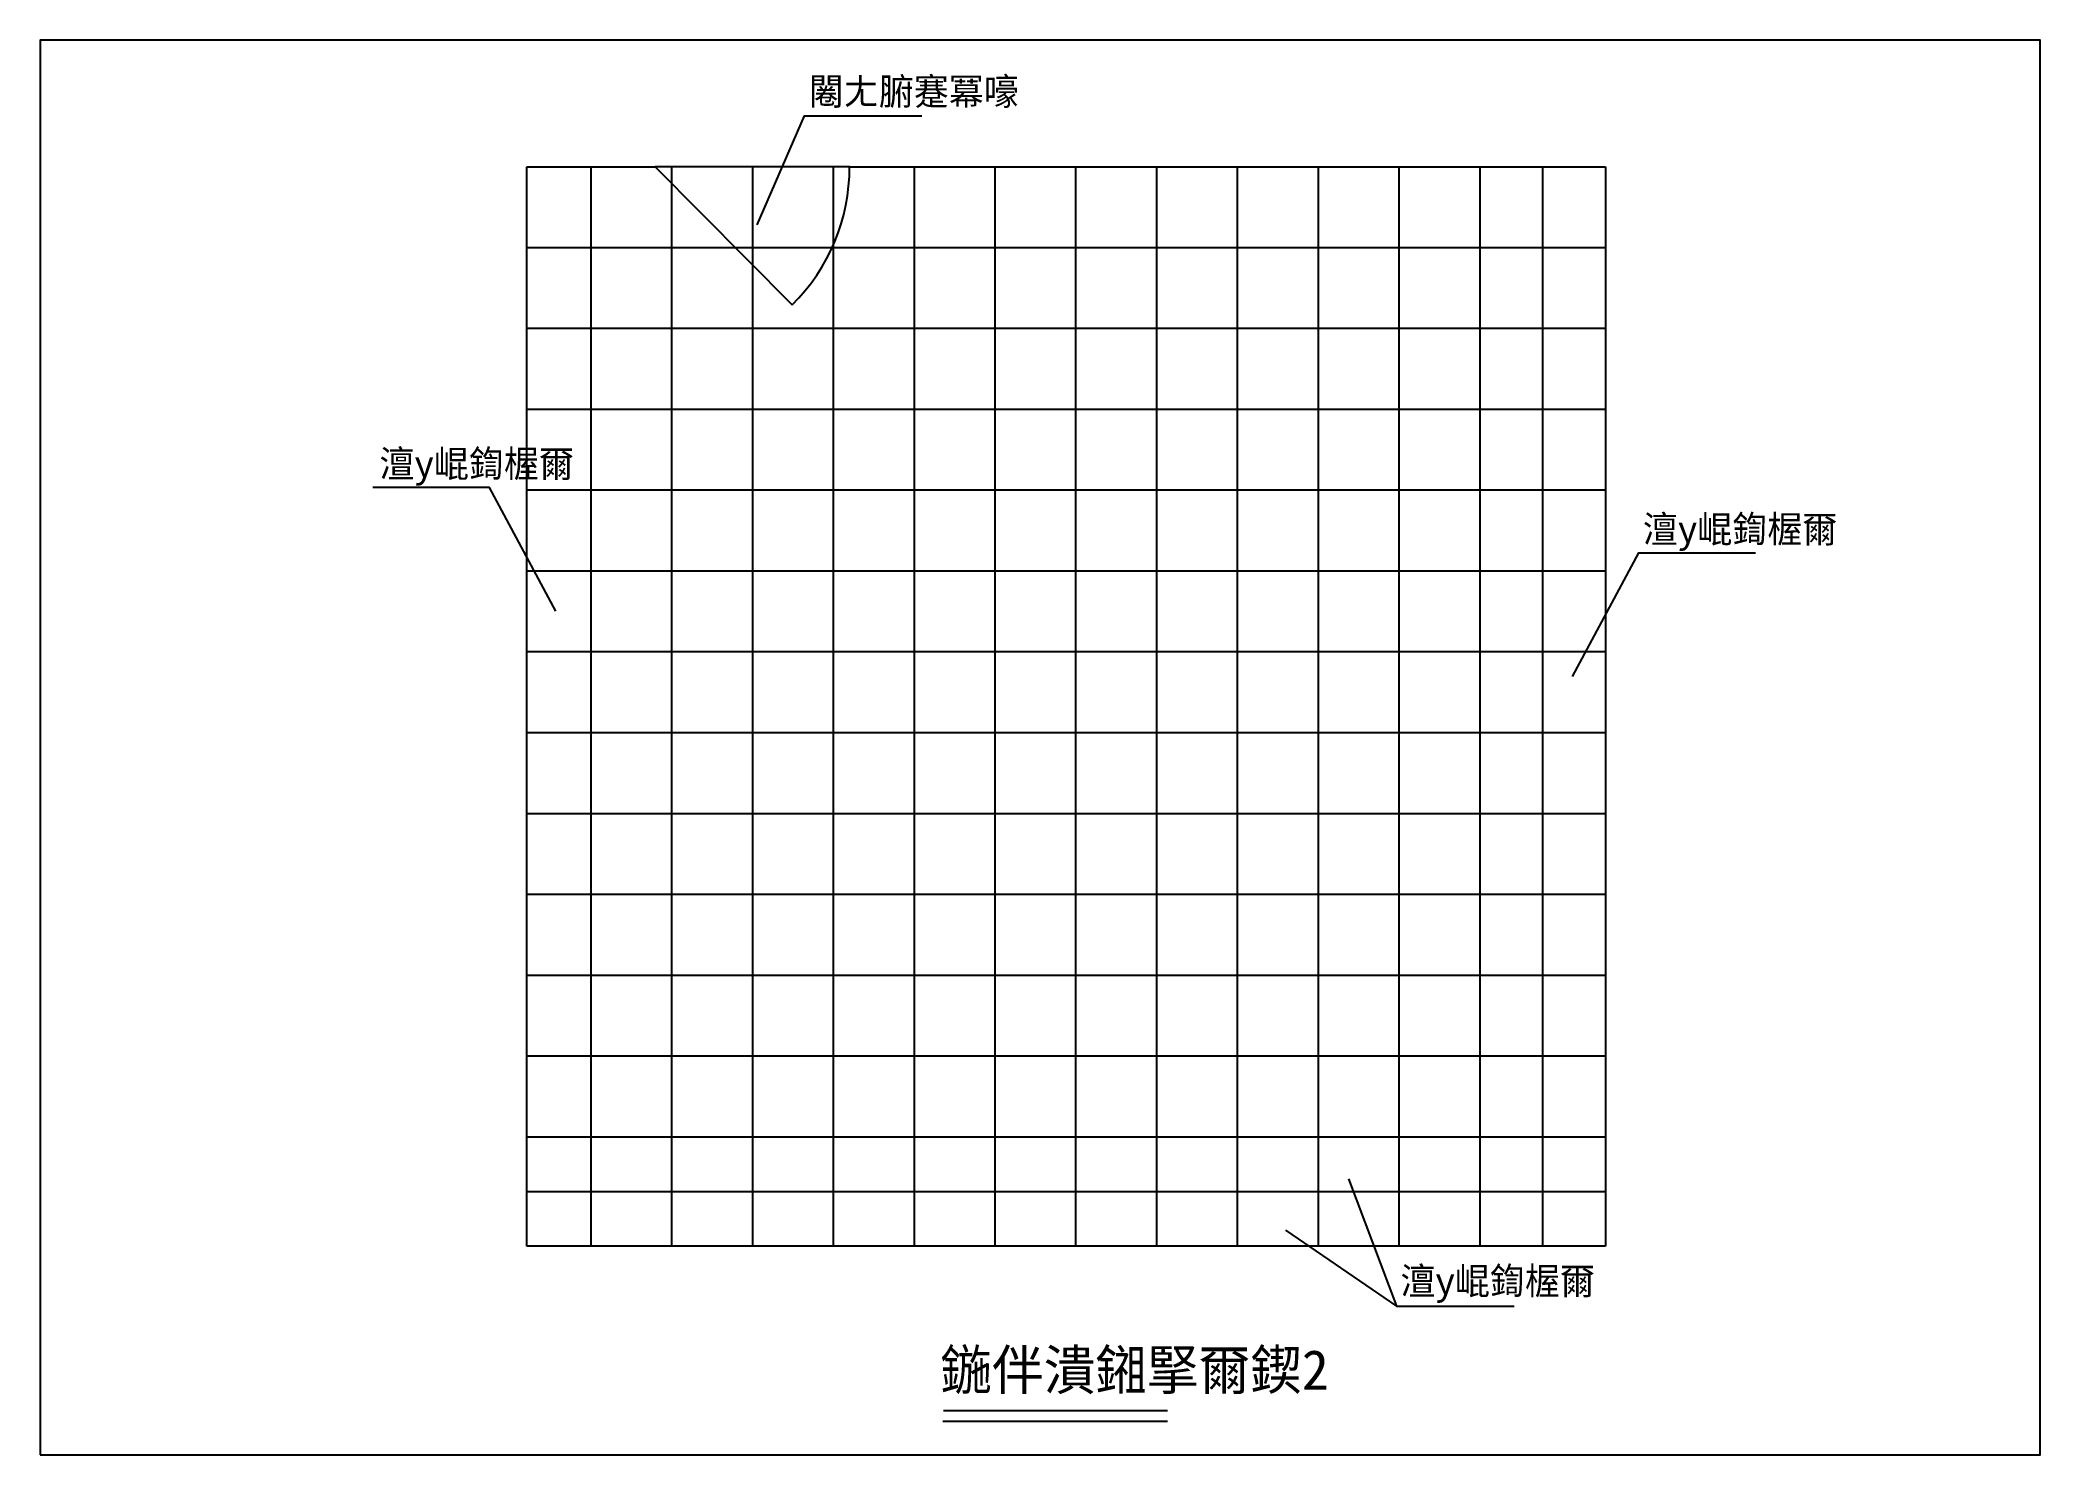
# Model space of a CAD drawing. Header units: metres. Extents: x 0 to 420, y 0 to 297.
import ezdxf

# ---------------------------------------------------------------- set-up
doc = ezdxf.new("R2010")
doc.units = ezdxf.units.M

msp = doc.modelspace()

# ---------------------------------------------------------------- linework, layer by layer
for p, q in [((102.21, 43.8), (102.21, 270.37)), ((102.21, 270.37), (129.17, 270.37)), ((115.66, 270.37), (115.66, 43.8)), ((129.17, 270.37), (157.97, 241.39)), ((170.03, 270.37), (129.17, 270.37)), ((132.63, 270.37), (132.63, 43.8)), ((149.6, 270.37), (149.6, 43.8)), ((166.57, 270.37), (166.57, 43.8)), ((170.03, 270.37), (328.78, 270.37)), ((183.54, 270.37), (183.54, 43.8)), ((200.51, 270.37), (200.51, 43.8)), ((217.48, 270.37), (217.48, 43.8)), ((234.45, 270.37), (234.45, 43.8)), ((251.42, 270.37), (251.42, 43.8)), ((268.39, 270.37), (268.39, 43.8)), ((285.36, 270.37), (285.36, 43.8)), ((302.33, 270.37), (302.33, 43.8)), ((315.55, 270.37), (315.55, 43.8)), ((328.78, 270.37), (328.78, 43.8)), ((328.78, 253.4), (102.21, 253.4)), ((328.78, 236.43), (102.21, 236.43)), ((328.78, 219.46), (102.21, 219.46)), ((328.78, 202.49), (102.21, 202.49)), ((328.78, 185.52), (102.21, 185.52)), ((328.78, 168.55), (102.21, 168.55)), ((328.78, 151.58), (102.21, 151.58)), ((328.78, 134.61), (102.21, 134.61)), ((328.78, 117.64), (102.21, 117.64)), ((328.78, 100.67), (102.21, 100.67)), ((328.78, 83.7), (102.21, 83.7)), ((328.78, 66.73), (102.21, 66.73)), ((328.78, 55.26), (102.21, 55.26)), ((328.78, 43.8), (102.21, 43.8)), ((189.73, 9.37), (236.8, 9.37)), ((189.62, 7.11), (236.8, 7.11))]:
    msp.add_line(p, q)
for points in [[(0, 0), (420, 0), (420, 297), (0, 297), (0, 0)], [(150.6, 258.24), (160.53, 281.1), (185.17, 281.1)], [(108.34, 177.13), (94.4, 203.08), (69.87, 203.08)], [(321.81, 163.4), (335.75, 189.35), (360.28, 189.35)], [(274.78, 57.93), (284.83, 31.22), (309.59, 31.22)], [(261.53, 47.19), (284.83, 31.22)]]:
    msp.add_lwpolyline(points)
msp.add_arc((129.17, 270.37), 40.85, -45.17, 0)

# ---------------------------------------------------------------- texts
for s, height, p in [('闂ㄤ腑蹇冪嚎', 5.66, (161.41, 283.38)), ('澶у崐鍧楃爾', 5.66, (71.31, 205.24)), ('澶у崐鍧楃爾', 5.66, (336.63, 191.51)), ('澶у崐鍧楃爾', 5.66, (285.72, 33.71)), ('鍦伴潰鎺掔爾鍥2', 8.34, (189.08, 13.69))]:
    msp.add_text(s, height=height).set_placement(p)

doc.saveas('drawing.dxf')
